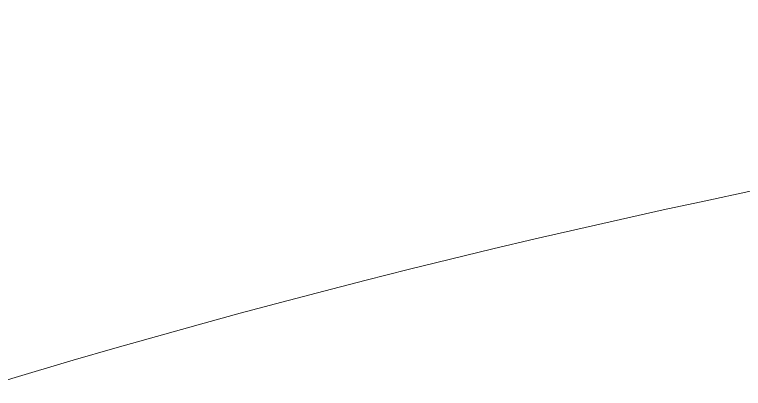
# Model space of a CAD drawing. Extents: x -864 to 2539, y -2536 to -44.
# Drawn here: x 373.87 to 382.13, y -1704.34 to -1700.1 of the extents above; entities that cross this region are included whole.
import ezdxf

# ---------------------------------------------------------------- set-up
doc = ezdxf.new("R2010")
doc.units = 0
doc.header["$MEASUREMENT"] = 0
doc.layers.add('Layer 1', color=7, linetype='Continuous', lineweight=0)

msp = doc.modelspace()

# ---------------------------------------------------------------- linework, layer by layer
at = {"layer": 'Layer 1'}
for points, knots in [([(400.335, -1837.9501), (393.005, -1823.7701), (382.675, -1811.89), (369.615, -1802.63), (356.675, -1793.4401), (340.765, -1785.5299), (322.335, -1779.11), (304.0449, -1772.7501), (283.3149, -1766.84), (260.755, -1761.5599), (242.825, -1757.0299), (229.785, -1753.5402), (221.995, -1751.1801), (214.325, -1748.87), (206.625, -1745.61), (199.125, -1741.5001), (191.745, -1737.4601), (185.885, -1732.58), (181.7051, -1727.0001), (177.615, -1721.5499), (175.535, -1714.9601), (175.535, -1707.41), (175.535, -1695.0299), (181.575, -1684.6901), (193.985, -1675.7999), (206.4451, -1666.88), (223.125, -1662.36), (243.575, -1662.36), (265.605, -1662.36), (281.745, -1666.4801), (291.535, -1674.62), (301.485, -1682.87), (310.145, -1694.5699), (317.3149, -1709.4501), (323.035, -1720.16), (328.4551, -1728.0099), (333.425, -1732.7902), (338.615, -1737.7902), (346.2151, -1740.33), (356.015, -1740.33), (366.785, -1740.33), (375.895, -1736.1901), (383.095, -1728.0201), (390.235, -1719.9301), (393.855, -1710.7001), (393.855, -1700.5699), (393.855, -1689.7399), (391.025, -1678.4899), (385.4351, -1667.13), (379.865, -1655.8099), (370.9551, -1644.88), (358.9551, -1634.62), (346.9651, -1624.39), (331.6951, -1616.0699), (313.5649, -1609.9), (295.4751, -1603.7501), (273.765, -1600.63), (249.0449, -1600.63), (218.115, -1600.63), (190.7949, -1605.33), (167.865, -1614.59), (144.8149, -1623.91), (126.9351, -1637.4401), (114.7251, -1654.83), (102.505, -1672.2399), (96.3049, -1692.42), (96.3049, -1714.7999), (96.3049, -1738.2902), (102.1851, -1758.2399), (113.785, -1774.11), (125.335, -1789.91), (141.145, -1802.5499), (160.7949, -1811.6801), (180.265, -1820.7301), (204.735, -1828.7399), (233.5549, -1835.4801), (254.915, -1840.37), (272.1951, -1845.0402), (284.925, -1849.38), (297.415, -1853.63), (307.735, -1859.86), (315.595, -1867.9), (323.2949, -1875.7701), (327.2051, -1886.2101), (327.2051, -1898.91), (327.2051, -1914.9501), (319.875, -1928.5402), (305.4351, -1939.3099), (290.8149, -1950.2101), (271.4751, -1955.7301), (247.9551, -1955.7301), (230.845, -1955.7301), (216.885, -1953.0001), (206.4651, -1947.61), (196.0449, -1942.2301), (187.865, -1935.3099), (182.155, -1927.0499), (176.335, -1918.64), (170.845, -1908.0001), (165.825, -1895.4501), (161.535, -1884.4601), (156.255, -1876.0201), (150.135, -1870.36), (143.855, -1864.5599), (136.075, -1861.62), (127.035, -1861.62), (115.9451, -1861.62), (106.675, -1865.37), (99.4751, -1872.7599), (92.285, -1880.14), (88.645, -1889.12), (88.645, -1899.4601), (88.645, -1916.7301), (94.505, -1934.7201), (106.0549, -1952.92), (117.5649, -1971.0699), (132.755, -1985.7902), (151.1951, -1996.67), (177.095, -2011.7301), (210.385, -2019.37), (250.135, -2019.37), (283.285, -2019.37), (312.375, -2013.7902), (336.595, -2002.7799), (360.915, -1991.7301), (379.655, -1976.2001), (392.3049, -1956.63), (404.9451, -1937.0599), (411.355, -1914.6901), (411.355, -1890.16), (411.355, -1869.6901), (407.645, -1852.12), (400.335, -1837.9501)], [0, 0, 0, 0, 1, 1, 1, 2, 2, 2, 3, 3, 3, 4, 4, 4, 5, 5, 5, 6, 6, 6, 7, 7, 7, 8, 8, 8, 9, 9, 9, 10, 10, 10, 11, 11, 11, 12, 12, 12, 13, 13, 13, 14, 14, 14, 15, 15, 15, 16, 16, 16, 17, 17, 17, 18, 18, 18, 19, 19, 19, 20, 20, 20, 21, 21, 21, 22, 22, 22, 23, 23, 23, 24, 24, 24, 25, 25, 25, 26, 26, 26, 27, 27, 27, 28, 28, 28, 29, 29, 29, 30, 30, 30, 31, 31, 31, 32, 32, 32, 33, 33, 33, 34, 34, 34, 35, 35, 35, 36, 36, 36, 37, 37, 37, 38, 38, 38, 39, 39, 39, 40, 40, 40, 41, 41, 41, 42, 42, 42, 43, 43, 43, 44, 44, 44, 44]), ([(377.8138, -1666.7734), (374.7606, -1680.975), (367.5329, -1693.0973), (356.4691, -1702.2747), (360.7074, -1693.1584), (363.6513, -1683.3389), (365.096, -1672.9683), (365.5798, -1669.4954), (360.2512, -1668.057), (359.7599, -1671.5796), (356.7999, -1692.8267), (347.5699, -1711.738), (333.0763, -1726.537), (332.512, -1725.8657), (331.9417, -1725.1555), (331.3652, -1724.4053), (337.4434, -1711.1436), (341.551, -1697.0231), (347.4391, -1683.536), (351.9297, -1673.2502), (361.6711, -1661.4788), (372.7662, -1654.5859), (375.3983, -1657.9567), (377.7094, -1661.3738), (379.6824, -1664.8284), (378.8158, -1665.0114), (378.0622, -1665.6187), (377.8138, -1666.7734)], [0, 0, 0, 0, 1, 1, 1, 2, 2, 2, 3, 3, 3, 4, 4, 4, 5, 5, 5, 6, 6, 6, 7, 7, 7, 8, 8, 8, 9, 9, 9, 9]), ([(387.6987, -1695.571), (377.3283, -1697.0159), (367.5087, -1699.96), (358.3926, -1704.198), (366.2085, -1694.7756), (376.1663, -1688.1469), (387.7193, -1684.498), (388.7277, -1688.3755), (389.3781, -1692.2142), (389.6703, -1696.0012), (389.132, -1695.6526), (388.4694, -1695.4636), (387.6987, -1695.571)], [0, 0, 0, 0, 1, 1, 1, 2, 2, 2, 3, 3, 3, 4, 4, 4, 4]), ([(377.1312, -1713.2279), (363.487, -1719.1849), (349.1937, -1723.3179), (335.7981, -1729.5142), (335.224, -1728.9435), (334.6423, -1728.3278), (334.0535, -1727.667), (348.8639, -1713.1299), (367.8036, -1703.8724), (389.0876, -1700.9071), (389.3803, -1700.8663), (389.6266, -1700.7821), (389.8525, -1700.6807), (389.8474, -1702.4143), (389.7219, -1704.1199), (389.4795, -1705.7961), (385.3891, -1708.9182), (381.1471, -1711.4746), (377.1312, -1713.2279)], [0, 0, 0, 0, 1, 1, 1, 2, 2, 2, 3, 3, 3, 4, 4, 4, 5, 5, 5, 6, 6, 6, 6])]:
    msp.add_open_spline(points, degree=3, knots=knots, dxfattribs=at)

doc.saveas('drawing.dxf')
